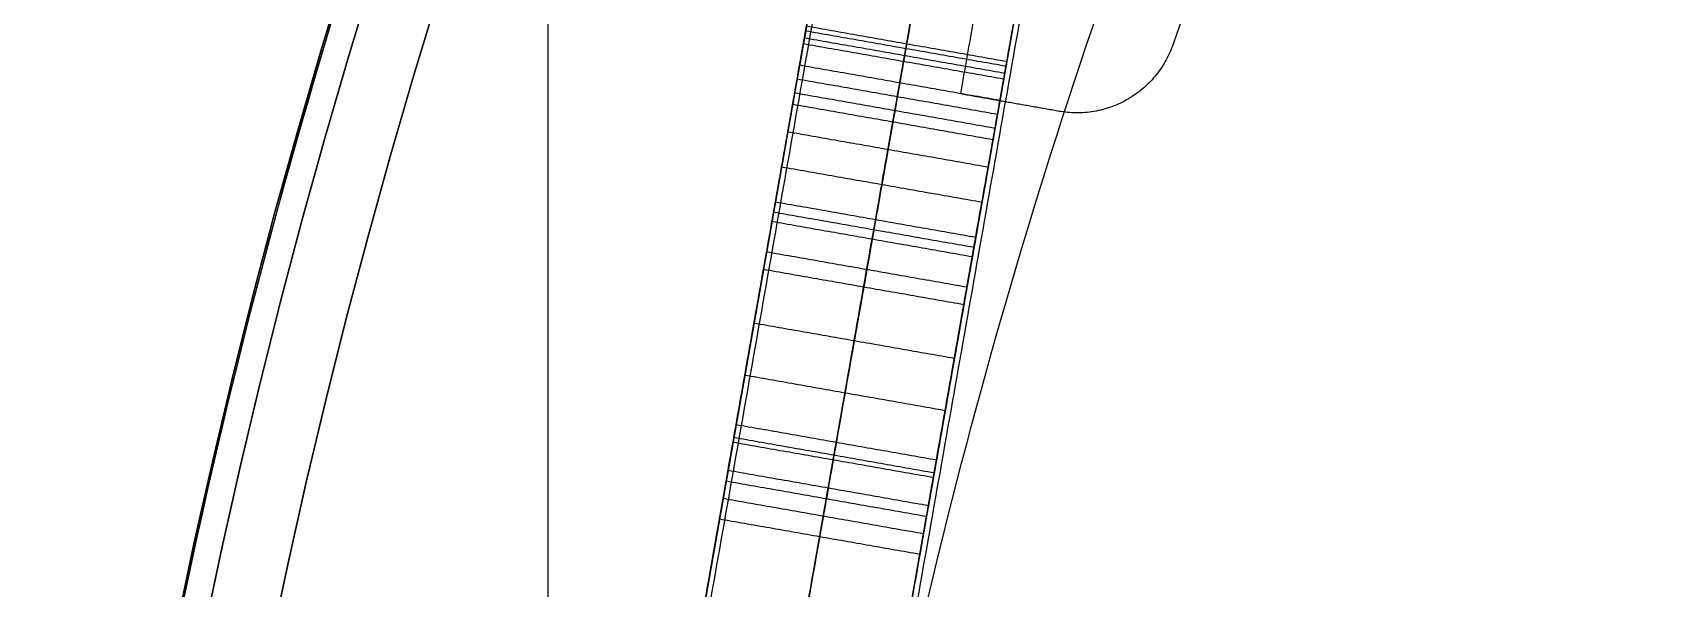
# Model space of a CAD drawing. Header units: millimetres. Extents: x -610 to 610, y -610 to 610.
# Drawn here: x -610.3 to -466.7, y 126.4 to 175.7 of the extents above; entities that cross this region are included whole.
import ezdxf

# ---------------------------------------------------------------- set-up
doc = ezdxf.new("R2010")
doc.units = ezdxf.units.MM
doc.layers.add('base', color=7, linetype='Continuous', true_color=0xffecbc)

msp = doc.modelspace()

# ---------------------------------------------------------------- linework, layer by layer
at = {"layer": 'base'}
for p, q in [((-516.37, 320.71, 122.97), (-586.22, -75.44, 122.97)), ((-498.64, 317.58, 122.97), (-568.5, -78.57, 122.97))]:
    msp.add_line(p, q, dxfattribs=at)
for centre, radius in [((0, 0, 249.47), 610), ((0, 0, 250.47), 610), ((0, 0, 243.46), 607.51), ((0, 0, 256.48), 607.51), ((0, 0, 240.97), 601.5), ((0, 0, 258.97), 601.5)]:
    msp.add_circle(centre, radius, dxfattribs=at)
at = {"layer": 'base', "extrusion": (0, 0, -1)}
for centre, radius in [((0, 0, 3.53), 610), ((0, 0, 4.53), 610), ((0, 0, -2.48), 607.51), ((0, 0, 10.54), 607.51), ((0, 0, -4.97), 601.5), ((0, 0, 13.03), 601.5)]:
    msp.add_circle(centre, radius, dxfattribs=at)
at = {"layer": 'base'}
for points, weights, degree, knots in [([(-495.2, -356.2, -4.03), (-851.4, 139, -4.03), (-356.2, 495.2, -4.03), (139, 851.4, -4.03), (495.2, 356.2, -4.03), (851.4, -139, -4.03), (356.2, -495.2, -4.03), (-139, -851.4, -4.03), (-495.2, -356.2, -4.03)], [1, 0.707106781187, 1, 0.707106781187, 1, 0.707106781187, 1, 0.707106781187, 1], 2, [0, 0, 0, 958.185759, 958.185759, 1916.371519, 1916.371519, 2874.557278, 2874.557278, 3832.743037, 3832.743037, 3832.743037]), ([(-610, 0, 249.97), (-610, -610, 249.97), (0, -610, 249.97), (610, -610, 249.97), (610, 0, 249.97), (610, 610, 249.97), (0, 610, 249.97), (-610, 610, 249.97), (-610, 0, 249.97)], [1, 0.707106781187, 1, 0.707106781187, 1, 0.707106781187, 1, 0.707106781187, 1], 2, [0, 0, 0, 958.185759, 958.185759, 1916.371519, 1916.371519, 2874.557278, 2874.557278, 3832.743037, 3832.743037, 3832.743037]), ([(32.65, -544.76, 240.97), (-510.36, -577.3, 240.97), (-544.65, -34.4, 240.97), (-578.93, 508.51, 240.97), (-36.14, 544.54, 240.97), (506.65, 580.56, 240.97), (544.42, 37.89, 240.97), (582.18, -504.79, 240.97), (39.63, -544.29, 240.97)], [1, 0.708239625255, 1, 0.708239625255, 1, 0.708239625255, 1, 0.708239625255, 1], 2, [654.018286, 654.018286, 654.018286, 1509.504571, 1509.504571, 2364.990855, 2364.990855, 3220.47714, 3220.47714, 4075.963425, 4075.963425, 4075.963425]), ([(32.65, -544.76, 244.97), (-510.36, -577.3, 244.97), (-544.65, -34.4, 244.97), (-578.93, 508.51, 244.97), (-36.14, 544.54, 244.97), (506.65, 580.56, 244.97), (544.42, 37.89, 244.97), (582.18, -504.79, 244.97), (39.63, -544.29, 244.97)], [1, 0.708239625255, 1, 0.708239625255, 1, 0.708239625255, 1, 0.708239625255, 1], 2, [654.018286, 654.018286, 654.018286, 1509.504571, 1509.504571, 2364.990855, 2364.990855, 3220.47714, 3220.47714, 4075.963425, 4075.963425, 4075.963425]), ([(32.65, -544.76, 242.97), (-510.36, -577.3, 242.97), (-544.65, -34.4, 242.97), (-578.93, 508.51, 242.97), (-36.14, 544.54, 242.97), (506.65, 580.56, 242.97), (544.42, 37.89, 242.97), (582.18, -504.79, 242.97), (39.63, -544.29, 242.97)], [1, 0.708239625255, 1, 0.708239625255, 1, 0.708239625255, 1, 0.708239625255, 1], 2, [654.018286, 654.018286, 654.018286, 1509.504571, 1509.504571, 2364.990855, 2364.990855, 3220.47714, 3220.47714, 4075.963425, 4075.963425, 4075.963425]), ([(-548.95, 135.92, 196.57), (-549.25, 134.25, 196.57), (-549.48, 132.94, 195.51), (-549.55, 132.56, 193.87), (-549.61, 132.18, 192.22), (-549.49, 132.89, 190.69), (-549.22, 134.38, 189.93)], [1, 0.855896171082, 0.855896171082, 1, 0.855896171082, 0.855896171082, 1], 3, [2097.033233, 2097.033233, 2097.033233, 2097.033233, 2101.722978, 2101.722978, 2101.722978, 2106.412723, 2106.412723, 2106.412723, 2106.412723]), ([(-540.09, 134.35, 196.57), (-540.38, 132.69, 196.57), (-540.61, 131.38, 195.51), (-540.68, 131, 193.87), (-540.75, 130.62, 192.22), (-540.62, 131.33, 190.69), (-540.36, 132.82, 189.93)], [1, 0.855896171082, 0.855896171082, 1, 0.855896171082, 0.855896171082, 1], 3, [2097.033233, 2097.033233, 2097.033233, 2097.033233, 2101.722978, 2101.722978, 2101.722978, 2106.412723, 2106.412723, 2106.412723, 2106.412723]), ([(-531.23, 132.79, 196.57), (-531.52, 131.12, 196.57), (-531.75, 129.82, 195.51), (-531.82, 129.44, 193.87), (-531.89, 129.05, 192.22), (-531.76, 129.76, 190.69), (-531.5, 131.26, 189.93)], [1, 0.855896171082, 0.855896171082, 1, 0.855896171082, 0.855896171082, 1], 3, [2097.033233, 2097.033233, 2097.033233, 2097.033233, 2101.722978, 2101.722978, 2101.722978, 2106.412723, 2106.412723, 2106.412723, 2106.412723])]:
    msp.add_rational_spline(points, weights, degree=degree, knots=knots, dxfattribs=at)
for points, weights, degree in [([(-405.94, 353.85, 230.97), (-475.22, 274.37, 230.97), (-509.41, 174.63, 230.97)], [1, 0.981366959849, 1], 2), ([(-405.94, 353.85, 212.97), (-475.22, 274.37, 212.97), (-509.41, 174.63, 212.97)], [1, 0.981366959849, 1], 2), ([(-405.94, 353.85, 221.97), (-475.22, 274.37, 221.97), (-509.41, 174.63, 221.97)], [1, 0.981366959849, 1], 2), ([(-542.46, 172.76, 178.89), (-542.11, 174.74, 178.89), (-541.86, 176.16, 180.29), (-541.85, 176.21, 182.3)], [1, 0.810420122244, 0.810420122244, 1], 3), ([(-533.59, 171.2, 178.89), (-533.24, 173.18, 178.89), (-532.99, 174.6, 180.29), (-532.99, 174.64, 182.3)], [1, 0.810420122244, 0.810420122244, 1], 3), ([(-509.41, 174.63, 230.97), (-511.9, 167.35, 230.97), (-519.49, 168.68, 230.97)], [1, 0.759964476979, 1], 2), ([(-509.41, 174.63, 212.97), (-511.9, 167.35, 212.97), (-519.49, 168.68, 212.97)], [1, 0.759964476979, 1], 2), ([(-509.41, 174.63, 221.97), (-511.9, 167.35, 221.97), (-519.49, 168.68, 221.97)], [1, 0.759964476979, 1], 2), ([(-524.73, 169.64, 178.89), (-524.38, 171.62, 178.89), (-524.13, 173.03, 180.29), (-524.12, 173.08, 182.3)], [1, 0.810420122244, 0.810420122244, 1], 3), ([(-543.5, 166.85, 138.6), (-543.14, 168.87, 138.6), (-542.89, 170.3, 140.05), (-542.89, 170.3, 142.1)], [1, 0.804737854124, 0.804737854124, 1], 3), ([(-534.64, 165.29, 138.6), (-534.28, 167.31, 138.6), (-534.03, 168.74, 140.05), (-534.03, 168.74, 142.1)], [1, 0.804737854124, 0.804737854124, 1], 3), ([(-525.77, 163.73, 138.6), (-525.42, 165.74, 138.6), (-525.16, 167.17, 140.05), (-525.16, 167.17, 142.1)], [1, 0.804737854124, 0.804737854124, 1], 3), ([(-544.9, 158.91, 139.07), (-544.81, 159.44, 138.76), (-544.7, 160.03, 138.6), (-544.59, 160.64, 138.6)], [1, 0.977285323406, 0.977285323406, 1], 3), ([(-536.04, 157.35, 139.07), (-535.94, 157.88, 138.76), (-535.84, 158.47, 138.6), (-535.73, 159.07, 138.6)], [1, 0.977285323406, 0.977285323406, 1], 3), ([(-527.17, 155.79, 139.07), (-527.08, 156.31, 138.76), (-526.98, 156.9, 138.6), (-526.87, 157.51, 138.6)], [1, 0.977285323406, 0.977285323406, 1], 3)]:
    msp.add_rational_spline(points, weights, degree=degree, dxfattribs=at)
for points, degree in [([(-586.22, -75.44, 244.97), (-552.19, 117.55, 244.97), (-518.16, 310.54, 244.97)], 2), ([(-577.36, -77, 244.97), (-543.33, 115.99, 244.97), (-509.3, 308.98, 244.97)], 2), ([(-568.5, -78.57, 244.97), (-534.47, 114.42, 244.97), (-500.44, 307.41, 244.97)], 2), ([(-590.42, -102.02, 4.97), (-555.17, 97.89, 4.97), (-519.92, 297.81, 4.97)], 2), ([(-590.42, -102.02, 0.97), (-555.17, 97.89, 0.97), (-519.92, 297.81, 0.97)], 2), ([(-590.42, -102.02, 2.97), (-555.17, 97.89, 2.97), (-519.92, 297.81, 2.97)], 2), ([(-502.95, 290.38, 4.97), (-537.44, 94.77, 4.97), (-571.93, -100.85, 4.97)], 2), ([(-502.95, 290.38, 0.97), (-537.44, 94.77, 0.97), (-571.93, -100.85, 0.97)], 2), ([(-502.95, 290.38, 2.97), (-537.44, 94.77, 2.97), (-571.93, -100.85, 2.97)], 2), ([(-522.92, 283.54, 0.97), (-555.66, 97.86, 0.97), (-588.41, -87.83, 0.97)], 2), ([(-514.06, 281.98, 0.97), (-546.8, 96.29, 0.97), (-579.54, -89.39, 0.97)], 2), ([(-505.2, 280.42, 0.97), (-537.94, 94.73, 0.97), (-570.68, -90.96, 0.97)], 2), ([(-528.2, 170.22, 230.97), (-520.07, 216.33, 230.97), (-511.94, 262.44, 230.97)], 2), ([(-528.2, 170.22, 212.97), (-520.07, 216.33, 212.97), (-511.94, 262.44, 212.97)], 2), ([(-528.2, 170.22, 221.97), (-520.07, 216.33, 221.97), (-511.94, 262.44, 221.97)], 2), ([(-564.73, 203, 244.97), (-564.73, 0, 244.97), (-564.73, -203, 244.97)], 2), ([(-564.73, 203, 240.97), (-564.73, 0, 240.97), (-564.73, -203, 240.97)], 2), ([(-564.73, 203, 242.97), (-564.73, 0, 242.97), (-564.73, -203, 242.97)], 2), ([(-541.85, 176.21, 182.6), (-541.85, 176.21, 183.73), (-541.95, 175.62, 184.77), (-542.12, 174.65, 185.33)], 3), ([(-524.2, 172.67, 184.18), (-533.06, 174.23, 184.18), (-541.92, 175.79, 184.18)], 2), ([(-524.12, 173.08, 182.3), (-532.99, 174.64, 182.3), (-541.85, 176.21, 182.3)], 2), ([(-524.12, 173.08, 182.6), (-532.99, 174.64, 182.6), (-541.85, 176.21, 182.6)], 2), ([(-524.12, 173.08, 182.45), (-532.99, 174.64, 182.45), (-541.85, 176.21, 182.45)], 2), ([(-524.4, 171.53, 185.33), (-533.26, 173.09, 185.33), (-542.12, 174.65, 185.33)], 2), ([(-524.31, 172.04, 179.88), (-533.17, 173.61, 179.88), (-542.03, 175.17, 179.88)], 2), ([(-532.99, 174.64, 182.6), (-532.99, 174.64, 183.73), (-533.09, 174.05, 184.77), (-533.26, 173.09, 185.33)], 3), ([(-532.99, 174.64, 182.3), (-532.99, 174.64, 182.4), (-532.99, 174.64, 182.5), (-532.99, 174.64, 182.6)], 3), ([(-509.41, 174.63, 230.97), (-509.41, 174.63, 221.97), (-509.41, 174.63, 212.97)], 2), ([(-542.89, 170.3, 178.89), (-542.75, 171.12, 178.89), (-542.6, 171.94, 178.89), (-542.46, 172.76, 178.89)], 3), ([(-524.73, 169.64, 178.89), (-533.59, 171.2, 178.89), (-542.46, 172.76, 178.89)], 2), ([(-524.12, 173.08, 182.6), (-524.12, 173.08, 183.73), (-524.23, 172.49, 184.77), (-524.4, 171.53, 185.33)], 3), ([(-524.12, 173.08, 182.3), (-524.12, 173.08, 182.4), (-524.12, 173.08, 182.5), (-524.12, 173.08, 182.6)], 3), ([(-524.95, 168.4, 178.89), (-533.81, 169.97, 178.89), (-542.67, 171.53, 178.89)], 2), ([(-534.03, 168.74, 178.89), (-533.88, 169.56, 178.89), (-533.74, 170.38, 178.89), (-533.59, 171.2, 178.89)], 3), ([(-525.16, 167.17, 142.1), (-534.03, 168.74, 142.1), (-542.89, 170.3, 142.1)], 2), ([(-525.16, 167.17, 178.89), (-534.03, 168.74, 178.89), (-542.89, 170.3, 178.89)], 2), ([(-542.89, 170.3, 142.1), (-542.89, 170.3, 154.36), (-542.89, 170.3, 166.62), (-542.89, 170.3, 178.89)], 3), ([(-525.16, 167.17, 160.49), (-534.03, 168.74, 160.49), (-542.89, 170.3, 160.49)], 2), ([(-519.49, 168.68, 230.97), (-523.84, 169.45, 230.97), (-528.2, 170.22, 230.97)], 2), ([(-528.2, 170.22, 230.97), (-528.2, 170.22, 221.97), (-528.2, 170.22, 212.97)], 2), ([(-519.49, 168.68, 212.97), (-523.84, 169.45, 212.97), (-528.2, 170.22, 212.97)], 2), ([(-519.49, 168.68, 221.97), (-523.84, 169.45, 221.97), (-528.2, 170.22, 221.97)], 2), ([(-525.16, 167.17, 178.89), (-525.02, 167.99, 178.89), (-524.88, 168.81, 178.89), (-524.73, 169.64, 178.89)], 3), ([(-523.84, 169.45, 230.97), (-523.84, 169.45, 221.97), (-523.84, 169.45, 212.97)], 2), ([(-513.35, 169.8, 230.97), (-513.35, 169.8, 221.97), (-513.35, 169.8, 212.97)], 2), ([(-525.34, 166.16, 139.63), (-534.21, 167.73, 139.63), (-543.07, 169.29, 139.63)], 2), ([(-534.03, 168.74, 142.1), (-534.03, 168.74, 154.36), (-534.03, 168.74, 166.62), (-534.03, 168.74, 178.89)], 3), ([(-519.49, 168.68, 230.97), (-519.49, 168.68, 221.97), (-519.49, 168.68, 212.97)], 2), ([(-544.59, 160.64, 138.6), (-544.23, 162.71, 138.6), (-543.86, 164.78, 138.6), (-543.5, 166.85, 138.6)], 3), ([(-525.77, 163.73, 138.6), (-534.64, 165.29, 138.6), (-543.5, 166.85, 138.6)], 2), ([(-525.16, 167.17, 142.1), (-525.16, 167.17, 154.36), (-525.16, 167.17, 166.62), (-525.16, 167.17, 178.89)], 3), ([(-535.73, 159.07, 138.6), (-535.37, 161.15, 138.6), (-535, 163.22, 138.6), (-534.64, 165.29, 138.6)], 3), ([(-526.32, 160.62, 138.6), (-535.18, 162.18, 138.6), (-544.05, 163.74, 138.6)], 2), ([(-526.87, 157.51, 138.6), (-526.5, 159.58, 138.6), (-526.14, 161.65, 138.6), (-525.77, 163.73, 138.6)], 3), ([(-527.03, 156.62, 138.72), (-535.89, 158.18, 138.72), (-544.75, 159.74, 138.72)], 2), ([(-526.87, 157.51, 138.6), (-535.73, 159.07, 138.6), (-544.59, 160.64, 138.6)], 2), ([(-548.07, 140.92, 149.62), (-547.01, 146.92, 146.1), (-545.96, 152.91, 142.59), (-544.9, 158.91, 139.07)], 3), ([(-527.17, 155.79, 139.07), (-536.04, 157.35, 139.07), (-544.9, 158.91, 139.07)], 2), ([(-539.21, 139.35, 149.62), (-538.15, 145.35, 146.1), (-537.09, 151.35, 142.59), (-536.04, 157.35, 139.07)], 3), ([(-527.65, 153.1, 196.14), (-536.51, 154.66, 196.14), (-545.37, 156.22, 196.14)], 2), ([(-530.35, 137.79, 149.62), (-529.29, 143.79, 146.1), (-528.23, 149.79, 142.59), (-527.17, 155.79, 139.07)], 3), ([(-545.65, 154.67, 196.57), (-546.75, 148.42, 196.57), (-547.85, 142.17, 196.57), (-548.95, 135.92, 196.57)], 3), ([(-527.92, 151.55, 196.57), (-536.78, 153.11, 196.57), (-545.65, 154.67, 196.57)], 2), ([(-536.78, 153.11, 196.57), (-537.89, 146.86, 196.57), (-538.99, 140.61, 196.57), (-540.09, 134.35, 196.57)], 3), ([(-527.92, 151.55, 196.57), (-529.02, 145.3, 196.57), (-530.12, 139.04, 196.57), (-531.23, 132.79, 196.57)], 3), ([(-528.76, 146.79, 144.34), (-537.62, 148.35, 144.34), (-546.49, 149.91, 144.34)], 2), ([(-529.57, 142.17, 196.57), (-538.44, 143.73, 196.57), (-547.3, 145.3, 196.57)], 2), ([(-548.35, 139.36, 152.35), (-548.35, 139.36, 151.22), (-548.24, 139.96, 150.18), (-548.07, 140.92, 149.62)], 3), ([(-530.35, 137.79, 149.62), (-539.21, 139.35, 149.62), (-548.07, 140.92, 149.62)], 2), ([(-549.22, 134.38, 189.93), (-548.93, 136.04, 188.96), (-548.64, 137.7, 187.98), (-548.35, 139.36, 187.01)], 3), ([(-530.62, 136.24, 187.01), (-539.48, 137.8, 187.01), (-548.35, 139.36, 187.01)], 2), ([(-530.62, 136.24, 152.35), (-539.48, 137.8, 152.35), (-548.35, 139.36, 152.35)], 2), ([(-548.35, 139.36, 187.01), (-548.35, 139.36, 175.46), (-548.35, 139.36, 163.9), (-548.35, 139.36, 152.35)], 3), ([(-530.62, 136.24, 169.68), (-539.48, 137.8, 169.68), (-548.35, 139.36, 169.68)], 2), ([(-530.55, 136.65, 150.77), (-539.41, 138.22, 150.77), (-548.27, 139.78, 150.77)], 2), ([(-539.48, 137.8, 152.35), (-539.48, 137.8, 151.22), (-539.38, 138.39, 150.18), (-539.21, 139.35, 149.62)], 3), ([(-531.06, 133.75, 188.47), (-539.92, 135.31, 188.47), (-548.79, 136.87, 188.47)], 2), ([(-540.36, 132.82, 189.93), (-540.07, 134.48, 188.96), (-539.78, 136.14, 187.98), (-539.48, 137.8, 187.01)], 3), ([(-539.48, 137.8, 187.01), (-539.48, 137.8, 175.46), (-539.48, 137.8, 163.9), (-539.48, 137.8, 152.35)], 3), ([(-530.62, 136.24, 152.35), (-530.62, 136.24, 151.22), (-530.51, 136.83, 150.18), (-530.35, 137.79, 149.62)], 3), ([(-531.23, 132.79, 196.57), (-540.09, 134.35, 196.57), (-548.95, 135.92, 196.57)], 2), ([(-531.5, 131.26, 189.93), (-531.2, 132.92, 188.96), (-530.91, 134.58, 187.98), (-530.62, 136.24, 187.01)], 3), ([(-530.62, 136.24, 187.01), (-530.62, 136.24, 175.46), (-530.62, 136.24, 163.9), (-530.62, 136.24, 152.35)], 3), ([(-531.5, 131.26, 189.93), (-540.36, 132.82, 189.93), (-549.22, 134.38, 189.93)], 2), ([(-531.82, 129.44, 193.87), (-540.68, 131, 193.87), (-549.55, 132.56, 193.87)], 2)]:
    msp.add_open_spline(points, degree=degree, dxfattribs=at)
for points in [[(-542.12, 174.65, 185.33), (-543.21, 168.51, 188.93), (-544.29, 162.37, 192.54), (-545.37, 156.22, 196.14), (-545.46, 155.72, 196.43), (-545.56, 155.19, 196.57), (-545.65, 154.67, 196.57)], [(-533.26, 173.09, 185.33), (-534.34, 166.95, 188.93), (-535.43, 160.8, 192.54), (-536.51, 154.66, 196.14), (-536.6, 154.16, 196.43), (-536.69, 153.63, 196.57), (-536.78, 153.11, 196.57)], [(-524.4, 171.53, 185.33), (-525.48, 165.38, 188.93), (-526.56, 159.24, 192.54), (-527.65, 153.1, 196.14), (-527.73, 152.6, 196.43), (-527.83, 152.07, 196.57), (-527.92, 151.55, 196.57)]]:
    msp.add_open_spline(points, degree=3, knots=[2076.744893, 2076.744893, 2076.744893, 2076.744893, 2077.744893, 2077.744893, 2077.744893, 2077.986592, 2077.986592, 2077.986592, 2077.986592], dxfattribs=at)

doc.saveas('drawing.dxf')
